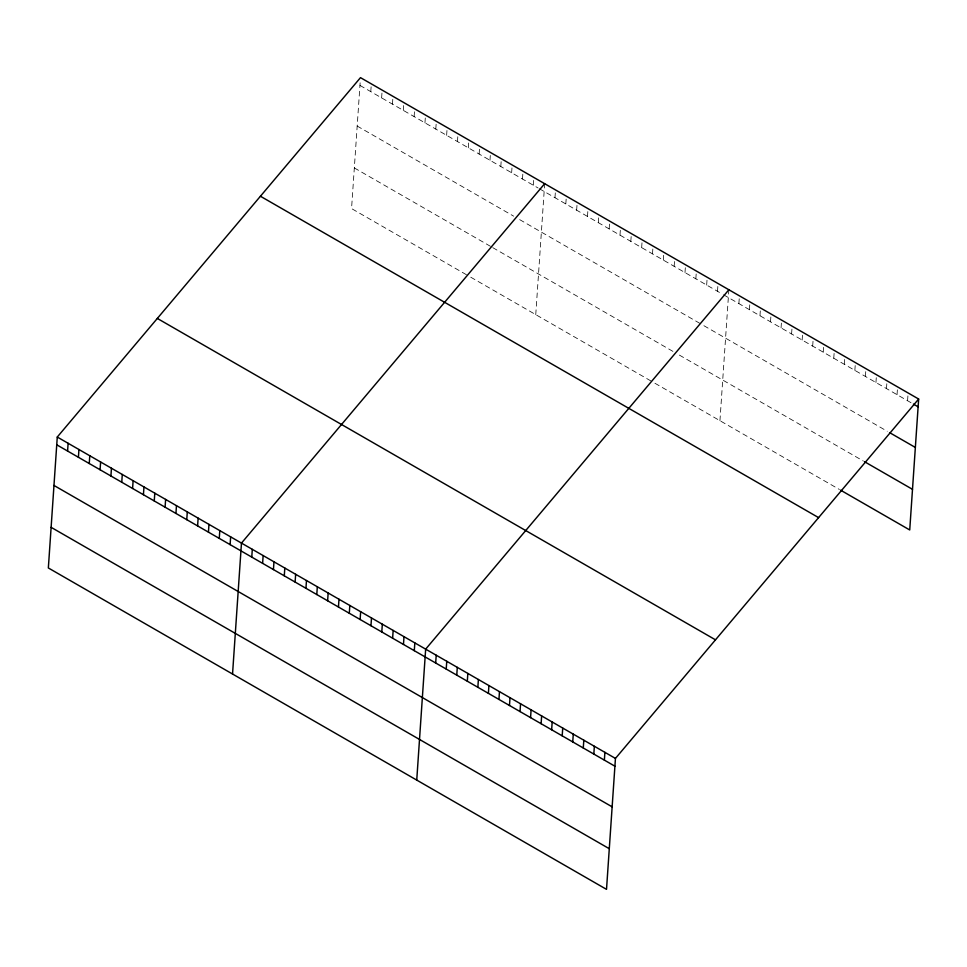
<?xml version="1.0" encoding="UTF-8"?>
<svg xmlns="http://www.w3.org/2000/svg" width="967" height="967" viewBox="0 0 967 967"><rect width="100%" height="100%" fill="white"/><g stroke="black" fill="none" stroke-linecap="round" stroke-linejoin="round"><path stroke-width="0.73" stroke-dasharray="4.83 3.63" d="M360.135 82.824L351.553 208.582L468.33 275.813M370.784 91.66L371.316 83.875M381.627 97.897L382.158 90.112M392.457 104.134L392.989 96.362M403.299 110.371L403.819 102.599M414.13 116.608L414.662 108.836M424.96 122.845L425.492 115.073M435.803 129.082L436.322 121.31M446.633 135.32L447.165 127.547M457.464 141.569L457.995 133.784M468.306 147.806L468.838 140.022M479.136 154.043L479.668 146.271M489.979 160.28L490.499 152.508M500.809 166.517L501.341 158.745M511.64 172.755L512.172 164.982M522.482 178.992L523.014 171.219M533.313 185.241L533.844 177.457M535.754 314.638L544.59 184.999M554.985 197.715L555.517 189.943M565.816 203.952L566.348 196.18M576.658 210.19L577.178 202.417M587.489 216.427L588.021 208.654M598.319 222.664L598.851 214.892M609.162 228.901L609.693 221.129M619.992 235.15L620.524 227.366M630.822 241.387L631.27 234.908M641.665 247.625L642.197 239.852M652.495 253.862L653.027 246.089M663.338 260.099L663.858 252.327M674.168 266.336L674.7 258.564M684.999 272.573L685.53 264.801M695.841 278.822L696.373 271.038M706.672 285.06L707.203 277.275M717.514 291.297L718.034 283.524M719.944 420.693L728.78 291.055M738.885 303.602L739.417 295.829M749.425 309.67L749.957 301.897M759.977 315.75L760.497 307.965M770.518 321.818L771.05 314.045M781.058 327.886L781.59 320.113M791.598 333.953L792.13 326.181M802.151 340.033L802.67 332.249M812.691 346.101L813.223 338.317M823.231 352.169L823.763 344.397M833.772 358.237L834.303 350.465M844.312 364.305L844.844 356.533M854.864 370.385L855.396 362.601M865.405 376.453L865.936 368.681M875.945 382.521L876.477 374.749M886.485 388.589L887.017 380.817M897.038 394.669L897.569 386.885M907.578 400.737L908.11 392.965M359.954 85.41L538.123 188.009M539.332 188.698L722.325 294.065M723.534 294.766L911.095 402.755M357.186 126.061L513.682 216.173M519.702 219.642L701.498 324.308M703.903 325.698L887.235 431.258M354.333 167.932L491.574 246.96M492.771 247.649L673.358 351.625M679.378 355.094L863.289 460.993M470.748 277.203L652.532 381.88M654.937 383.258L839.441 489.495"/><path stroke-width="1.45" d="M57.271 437.036L48.35 567.967L606.514 889.362L615.447 758.418L918.65 399.033L360.486 77.638L57.271 437.036L615.447 758.418M67.581 451.045L68.113 443.273M78.412 457.282L78.943 449.51M89.254 463.519L89.786 455.747M100.084 469.757L100.616 461.984M110.927 476.006L111.447 468.221M121.757 482.243L122.289 474.459M132.588 488.48L133.12 480.708M143.43 494.717L143.962 486.945M154.261 500.954L154.793 493.182M165.091 507.192L165.623 499.419M175.934 513.429L176.465 505.656M186.764 519.678L187.296 511.894M197.606 525.915L198.126 518.131M208.437 532.152L208.969 524.38M219.267 538.389L219.799 530.617M230.11 544.626L230.642 536.854M232.539 674.023L241.472 543.091L544.675 183.694M251.771 557.101L252.302 549.329M262.613 563.338L263.145 555.566M273.443 569.587L273.975 561.803M284.286 575.824L284.806 568.04M295.116 582.061L295.648 574.289M305.947 588.299L306.479 580.526M316.789 594.536L317.321 586.764M327.62 600.773L328.151 593.001M338.462 607.01L338.982 599.238M349.292 613.247L349.824 605.475M360.123 619.496L360.655 611.712M370.965 625.734L371.497 617.949M381.796 631.971L382.328 624.198M392.626 638.208L393.158 630.436M403.469 644.445L404.001 636.673M414.299 650.682L414.831 642.91M416.741 780.091L425.661 649.147L728.876 289.762M435.682 662.999L436.214 655.215M446.222 669.067L446.754 661.295M456.762 675.135L457.294 667.363M467.315 681.203L467.835 673.431M477.855 687.283L478.387 679.499M488.395 693.351L488.927 685.579M498.936 699.419L499.468 691.647M509.476 705.487L510.008 697.715M520.028 711.555L520.56 703.783M530.569 717.635L531.101 709.851M541.109 723.703L541.641 715.931M551.649 729.771L552.181 721.998M562.202 735.839L562.721 728.066M572.742 741.919L573.274 734.134M583.282 747.987L583.814 740.214M593.823 754.055L594.354 746.282M604.375 760.122L604.895 752.35M918.65 399.033L909.729 529.964L840.613 490.172M913.428 404.109L918.118 406.805M889.58 432.612L915.35 447.443M864.462 461.67L912.497 489.326M260.425 196.241L818.59 517.623M157.331 318.433L715.495 639.828M56.751 444.808L614.915 766.202M53.971 485.446L612.147 806.841M51.118 527.329L609.283 848.712"/></g></svg>
